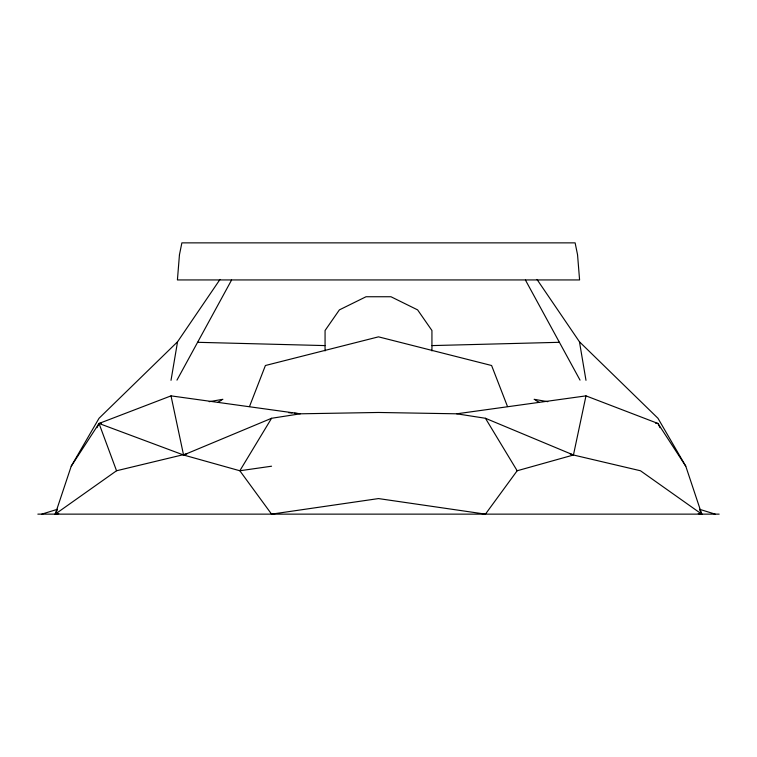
<?xml version="1.0" encoding="UTF-8"?>
<svg xmlns="http://www.w3.org/2000/svg" width="757" height="757" viewBox="0 0 757 757"><rect width="100%" height="100%" fill="white"/><g stroke="black" fill="none" stroke-linecap="round" stroke-linejoin="round"><path stroke-width="1.14" d="M171.016 380.317L177.545 341.786L219.994 279.456M58.753 513.606L55.252 514.135L71.224 466.208L99.035 423.466L183.554 455.004L239.837 470.759L271.564 514.135L378.5 498.579L485.436 514.135L517.163 470.759L573.446 455.004L585.984 395.873L657.965 423.466L685.776 466.208L701.748 514.135L698.247 513.606M249.488 406.556L265.404 365.508L378.5 336.846L491.596 365.508L507.512 406.556M57.504 513.511L55.252 514.135L57.286 509.925M96.991 427.686L99.035 423.466L171.016 395.873L300.292 413.805L378.5 412.47L456.708 413.805L485.436 418.28L573.446 455.004L640.46 470.759L701.748 514.135L699.714 509.925M176.968 380.128L231.547 280.081M71.224 466.208L99.035 418.28L177.545 341.786M294.416 413.227L300.292 413.805L271.564 418.28L239.837 470.759L271.564 466.208M55.252 514.135L116.54 470.759L186.894 453.831M217.865 402.364L221.886 399.914M271.564 418.28L183.554 455.004L171.016 395.873M41.815 514.135L57.437 509.3M209.206 401.683L222.889 399.299M456.708 413.805L585.984 395.873M101.353 423.305L99.035 423.466L116.54 470.759M432.086 345.589L559.414 342.306M37.85 514.135L719.15 514.135M197.586 342.306L324.914 345.589M655.647 423.305L657.965 423.466L660.009 427.686M288.54 412.641L292.07 412.991M534.111 399.299L547.794 401.683M699.496 513.511L701.748 514.135M699.563 509.3L715.185 514.135M570.106 453.831L573.446 455.004M535.114 399.914L539.135 402.364M537.006 279.456L579.455 341.786L657.965 418.28L685.776 466.208M485.436 418.28L517.163 470.759M525.453 280.081L580.032 380.128M579.455 341.786L585.984 380.317M431.935 350.917L431.935 330.506L417.618 309.887L390.962 296.744L366.038 296.744L339.382 309.887L325.065 330.506L325.065 350.917M179.456 254.74L177.412 279.939L579.588 279.939L577.544 254.74L575.121 242.865L181.879 242.865L179.456 254.74"/></g></svg>
